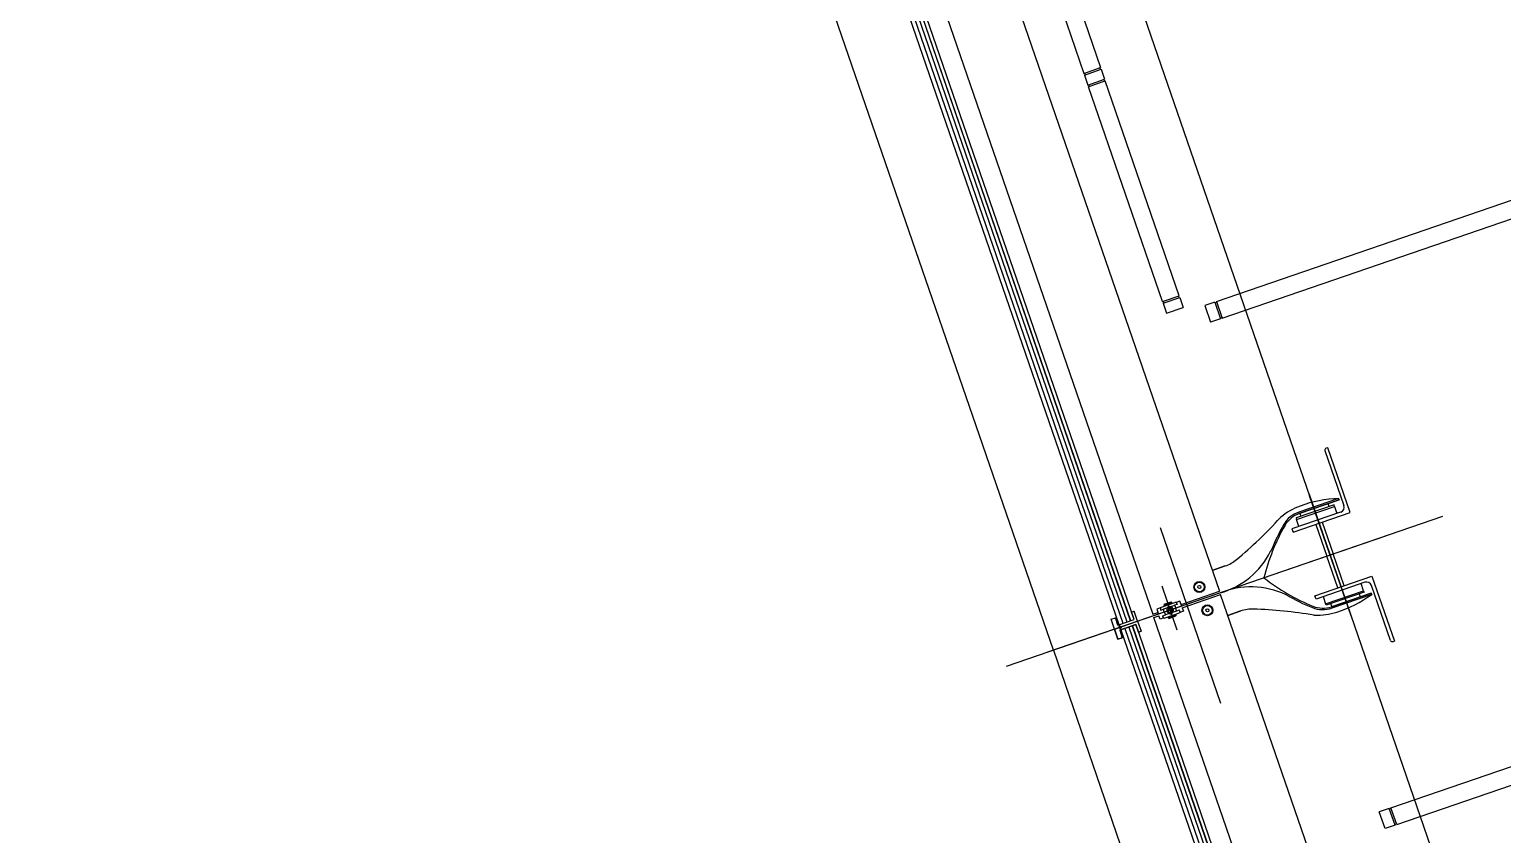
# Model space of a CAD drawing. Extents: x 809434 to 809707, y 818708 to 819364.
# Drawn here: x 809472.167 to 809476.345, y 819244.567 to 819246.852 of the extents above; entities that cross this region are included whole.
import ezdxf

# ---------------------------------------------------------------- set-up
doc = ezdxf.new("R2010")
doc.units = 0
for name, color, linetype in [('MAJ630__', 7, 'Continuous'), ('MAJ640__', 7, 'Continuous'), ('MAJ640__1', 7, 'Continuous'), ('MMH294_S', 7, 'Continuous')]:
    doc.layers.add(name, color=color, linetype=linetype)

msp = doc.modelspace()

# ---------------------------------------------------------------- linework, layer by layer
at = {"layer": 'MAJ630__'}
for p, q in [((809475.0711, 819245.0897), (809472.167, 819253.5238)), ((809473.5921, 819250.9209), (809475.5422, 819245.2573)), ((809475.2577, 819245.1619), (809474.2859, 819247.9843)), ((809475.3003, 819245.1766), (809474.3284, 819247.999)), ((809477.4956, 819239.5841), (809475.5455, 819245.2478)), ((809475.2348, 819245.1778), (809475.247, 819245.1821)), ((809475.2445, 819245.1495), (809475.2348, 819245.1778)), ((809475.2445, 819245.1495), (809475.31, 819245.172)), ((809475.2445, 819245.1495), (809475.31, 819245.172)), ((809475.2445, 819245.1495), (809475.31, 819245.172)), ((809475.2544, 819245.1608), (809475.247, 819245.1821)), ((809475.2544, 819245.1608), (809475.3003, 819245.1766)), ((809475.2593, 819245.1466), (809475.3051, 819245.1624)), ((809475.2929, 819245.1979), (809475.3003, 819245.2004)), ((809475.3003, 819245.1766), (809475.2929, 819245.1979)), ((809475.31, 819245.172), (809475.3003, 819245.2004)), ((809475.3051, 819245.1624), (809476.277, 819242.34)), ((809475.3051, 819245.1624), (809475.3125, 819245.1411)), ((809475.31, 819245.172), (809475.3198, 819245.1437)), ((809475.2445, 819245.1495), (809475.2543, 819245.1211)), ((809475.2543, 819245.1211), (809475.2666, 819245.1253)), ((809475.2593, 819245.1466), (809475.2666, 819245.1253)), ((809475.2626, 819245.1478), (809476.2344, 819242.3254)), ((809475.3125, 819245.1411), (809475.3198, 819245.1437)), ((809475.0711, 819245.0897), (809478.9779, 819233.7435))]:
    msp.add_line(p, q, dxfattribs=at)
for points in [[(809475.8801, 819245.5207), (809475.8815, 819245.5167), (809475.7687, 819245.4779)], [(809475.7687, 819245.4779), (809475.8815, 819245.5167), (809475.8801, 819245.5207)], [(809475.5218, 819245.3163), (809475.5587, 819245.329)], [(809475.5587, 819245.329), (809475.5218, 819245.3163)], [(809475.8597, 819245.2134), (809475.9725, 819245.2522), (809475.9739, 819245.2482)], [(809475.9739, 819245.2482), (809475.9725, 819245.2522), (809475.8597, 819245.2134)], [(809475.31, 819245.172), (809475.3198, 819245.1437), (809475.3125, 819245.1411), (809475.3051, 819245.1624), (809475.2593, 819245.1466), (809475.2666, 819245.1253)], [(809475.6026, 819245.2014), (809475.5658, 819245.1887)], [(809475.5658, 819245.1887), (809475.6026, 819245.2014)], [(809475.2666, 819245.1253), (809475.2543, 819245.1211), (809475.2445, 819245.1495)]]:
    msp.add_lwpolyline(points, dxfattribs=at)
for centre, radius, start, end in [((809475.828, 819245.3363), 0.1724, 109.2751, 130.3961), ((809475.828, 819245.3363), 0.1724, 109.2751, 130.3961), ((809475.8911, 819245.1816), 0.3393, 91.8607, 110.7061), ((809475.8911, 819245.1816), 0.3393, 91.8607, 110.7061), ((809474.7276, 819246.3725), 1.3402, 310.0784, 317.4258), ((809474.7276, 819246.3725), 1.3402, 310.0784, 317.4258), ((809475.7293, 819245.4523), 0.02, 130.3961, 137.4258), ((809475.7293, 819245.4523), 0.02, 130.3961, 137.4258), ((809475.7931, 819245.407), 0.075, 109, 149.9624), ((809475.7931, 819245.407), 0.075, 109, 149.9624), ((809476.2154, 819245.1628), 0.5628, 149.9624, 166.3679), ((809476.2154, 819245.1628), 0.5628, 149.9624, 166.3679), ((809475.5261, 819245.4236), 0.1, 289, 310.0784), ((809475.5261, 819245.4236), 0.1, 289, 310.0784), ((809476.0178, 819245.7367), 0.5628, 231.6321, 248.0376), ((809476.0178, 819245.7367), 0.5628, 231.6321, 248.0376), ((809475.7738, 819245.5222), 0.3393, 287.2939, 306.1393), ((809475.7738, 819245.5222), 0.3393, 287.2939, 306.1393), ((809475.6352, 819245.1068), 0.1, 87.9216, 109), ((809475.6352, 819245.1068), 0.1, 87.9216, 109), ((809475.5902, 819243.8674), 1.3402, 80.5742, 87.9216), ((809475.5902, 819243.8674), 1.3402, 80.5742, 87.9216), ((809475.8353, 819245.2843), 0.075, 248.0376, 289), ((809475.8353, 819245.2843), 0.075, 248.0376, 289), ((809475.813, 819245.2093), 0.02, 260.5742, 267.6039), ((809475.813, 819245.2093), 0.02, 260.5742, 267.6039), ((809475.8193, 819245.3615), 0.1724, 267.6039, 288.7249), ((809475.8193, 819245.3615), 0.1724, 267.6039, 288.7249)]:
    msp.add_arc(centre, radius, start, end, dxfattribs=at)
at = {"layer": 'MAJ640__'}
for p, q in [((809473.403, 819250.8558), (809475.3531, 819245.1921)), ((809475.2693, 819245.1659), (809474.2975, 819247.9883)), ((809475.2806, 819245.1698), (809474.3088, 819247.9922)), ((809475.2901, 819245.1731), (809474.3183, 819247.9955)), ((809475.2908, 819245.1733), (809474.319, 819247.9957)), ((809475.7963, 819245.5329), (809475.9137, 819245.192)), ((809475.9154, 819245.187), (809475.798, 819245.5279)), ((809475.8532, 819245.4975), (809475.8503, 819245.506)), ((809475.8532, 819245.4975), (809475.8503, 819245.506)), ((809475.77, 819245.4783), (809475.7729, 819245.4699)), ((809475.77, 819245.4783), (809475.7729, 819245.4699)), ((809475.8159, 819245.4469), (809475.8469, 819245.3569)), ((809475.8159, 819245.4469), (809475.8469, 819245.3569)), ((809475.8338, 819245.4531), (809475.8648, 819245.363)), ((809475.8338, 819245.4531), (809475.8648, 819245.363)), ((809475.8778, 819245.2669), (809475.8469, 819245.3569)), ((809475.8778, 819245.2669), (809475.8469, 819245.3569)), ((809475.8958, 819245.273), (809475.8648, 819245.363)), ((809475.8958, 819245.273), (809475.8648, 819245.363)), ((809475.4335, 819245.2198), (809475.5422, 819245.2573)), ((809475.4335, 819245.2198), (809475.5422, 819245.2573)), ((809475.4367, 819245.2104), (809475.5455, 819245.2478)), ((809475.4367, 819245.2104), (809475.5455, 819245.2478)), ((809475.9385, 819245.2499), (809475.9414, 819245.2415)), ((809475.9385, 819245.2499), (809475.9414, 819245.2415)), ((809475.3745, 819245.2101), (809475.3641, 819245.2065)), ((809475.3745, 819245.2101), (809475.3641, 819245.2065)), ((809475.3745, 819245.2101), (809475.3641, 819245.2065)), ((809475.3641, 819245.2065), (809475.369, 819245.1923)), ((809475.3641, 819245.2065), (809475.3673, 819245.197)), ((809475.3641, 819245.2065), (809475.3673, 819245.197)), ((809475.3748, 819245.2115), (809475.4187, 819245.2266)), ((809475.3748, 819245.2115), (809475.4187, 819245.2266)), ((809475.3748, 819245.2115), (809475.4187, 819245.2266)), ((809475.3761, 819245.204), (809475.3837, 819245.2066)), ((809475.3761, 819245.204), (809475.3837, 819245.2066)), ((809475.3761, 819245.204), (809475.3837, 819245.2066)), ((809475.4145, 819245.2172), (809475.3837, 819245.2066)), ((809475.4145, 819245.2172), (809475.3837, 819245.2066)), ((809475.4145, 819245.2172), (809475.3837, 819245.2066)), ((809475.4063, 819245.2266), (809475.3846, 819245.2191)), ((809475.4063, 819245.2266), (809475.3846, 819245.2191)), ((809475.4063, 819245.2266), (809475.3846, 819245.2191)), ((809475.3852, 819245.2204), (809475.3846, 819245.2191)), ((809475.3852, 819245.2204), (809475.3846, 819245.2191)), ((809475.3852, 819245.2204), (809475.3846, 819245.2191)), ((809475.3846, 819245.2191), (809475.3855, 819245.2163)), ((809475.3846, 819245.2191), (809475.3855, 819245.2163)), ((809475.3846, 819245.2191), (809475.3855, 819245.2163)), ((809475.3852, 819245.2204), (809475.405, 819245.2272)), ((809475.3852, 819245.2204), (809475.405, 819245.2272)), ((809475.3852, 819245.2204), (809475.405, 819245.2272)), ((809475.4073, 819245.2238), (809475.3855, 819245.2163)), ((809475.4073, 819245.2238), (809475.3855, 819245.2163)), ((809475.4073, 819245.2238), (809475.3855, 819245.2163)), ((809475.3879, 819245.2171), (809475.3876, 819245.2164)), ((809475.3879, 819245.2171), (809475.3876, 819245.2164)), ((809475.3879, 819245.2171), (809475.3876, 819245.2164)), ((809475.3878, 819245.216), (809475.3876, 819245.2164)), ((809475.3878, 819245.216), (809475.3876, 819245.2164)), ((809475.3878, 819245.216), (809475.3876, 819245.2164)), ((809475.4049, 819245.2229), (809475.4056, 819245.2226)), ((809475.4049, 819245.2229), (809475.4056, 819245.2226)), ((809475.4049, 819245.2229), (809475.4056, 819245.2226)), ((809475.405, 819245.2272), (809475.4063, 819245.2266)), ((809475.405, 819245.2272), (809475.4063, 819245.2266)), ((809475.405, 819245.2272), (809475.4063, 819245.2266)), ((809475.4057, 819245.2222), (809475.4056, 819245.2226)), ((809475.4057, 819245.2222), (809475.4056, 819245.2226)), ((809475.4057, 819245.2222), (809475.4056, 819245.2226)), ((809475.4063, 819245.2266), (809475.4073, 819245.2238)), ((809475.4063, 819245.2266), (809475.4073, 819245.2238)), ((809475.4063, 819245.2266), (809475.4073, 819245.2238)), ((809475.4222, 819245.2199), (809475.4147, 819245.2173)), ((809475.4222, 819245.2199), (809475.4147, 819245.2173)), ((809475.4222, 819245.2199), (809475.4147, 819245.2173)), ((809475.4302, 819245.2293), (809475.4198, 819245.2257)), ((809475.4302, 819245.2293), (809475.4198, 819245.2257)), ((809475.4302, 819245.2293), (809475.4198, 819245.2257)), ((809475.4279, 819245.2034), (809475.4203, 819245.2008)), ((809475.4279, 819245.2034), (809475.4203, 819245.2008)), ((809475.4351, 819245.2151), (809475.4302, 819245.2293)), ((809475.4335, 819245.2198), (809475.4302, 819245.2293)), ((809475.4335, 819245.2198), (809475.4302, 819245.2293)), ((809475.4367, 819245.2104), (809475.44, 819245.2009)), ((809475.4367, 819245.2104), (809475.44, 819245.2009)), ((809475.861, 819245.2138), (809475.8581, 819245.2223)), ((809475.861, 819245.2138), (809475.8581, 819245.2223)), ((809475.3531, 819245.1921), (809475.3673, 819245.197)), ((809475.3531, 819245.1921), (809475.3673, 819245.197)), ((809475.3564, 819245.1827), (809475.3706, 819245.1876)), ((809475.3564, 819245.1827), (809475.3706, 819245.1876)), ((809477.3065, 819239.519), (809475.3564, 819245.1827)), ((809475.3738, 819245.1781), (809475.3706, 819245.1876)), ((809475.3738, 819245.1781), (809475.3706, 819245.1876)), ((809475.3842, 819245.1817), (809475.3738, 819245.1781)), ((809475.3842, 819245.1817), (809475.3738, 819245.1781)), ((809475.3818, 819245.1875), (809475.3894, 819245.1901)), ((809475.3818, 819245.1875), (809475.3894, 819245.1901)), ((809475.3853, 819245.1808), (809475.4293, 819245.1959)), ((809475.3853, 819245.1808), (809475.4293, 819245.1959)), ((809475.4202, 819245.2007), (809475.3894, 819245.1901)), ((809475.4202, 819245.2007), (809475.3894, 819245.1901)), ((809475.4185, 819245.1911), (809475.3968, 819245.1836)), ((809475.4185, 819245.1911), (809475.3968, 819245.1836)), ((809475.3978, 819245.1808), (809475.3968, 819245.1836)), ((809475.3978, 819245.1808), (809475.3968, 819245.1836)), ((809475.4195, 819245.1883), (809475.3978, 819245.1808)), ((809475.4195, 819245.1883), (809475.3978, 819245.1808)), ((809475.399, 819245.1802), (809475.3978, 819245.1808)), ((809475.399, 819245.1802), (809475.3978, 819245.1808)), ((809475.3983, 819245.1852), (809475.3985, 819245.1848)), ((809475.3983, 819245.1852), (809475.3985, 819245.1848)), ((809475.3991, 819245.1845), (809475.3985, 819245.1848)), ((809475.3991, 819245.1845), (809475.3985, 819245.1848)), ((809475.399, 819245.1802), (809475.4189, 819245.187)), ((809475.399, 819245.1802), (809475.4189, 819245.187)), ((809475.4162, 819245.1903), (809475.4165, 819245.191)), ((809475.4162, 819245.1903), (809475.4165, 819245.191)), ((809475.4163, 819245.1914), (809475.4165, 819245.191)), ((809475.4163, 819245.1914), (809475.4165, 819245.191)), ((809475.4195, 819245.1883), (809475.4185, 819245.1911)), ((809475.4195, 819245.1883), (809475.4185, 819245.1911)), ((809475.4189, 819245.187), (809475.4195, 819245.1883)), ((809475.4189, 819245.187), (809475.4195, 819245.1883)), ((809475.44, 819245.2009), (809475.4296, 819245.1973)), ((809475.44, 819245.2009), (809475.4296, 819245.1973)), ((809475.2742, 819245.1517), (809476.246, 819242.3294)), ((809475.2855, 819245.1556), (809476.2573, 819242.3333)), ((809475.295, 819245.1589), (809476.2668, 819242.3365)), ((809475.2957, 819245.1591), (809476.2675, 819242.3368))]:
    msp.add_line(p, q, dxfattribs=at)
for points in [[(809475.7478, 819245.434), (809475.7511, 819245.4246), (809475.9128, 819245.4803), (809475.8493, 819245.6647), (809475.8446, 819245.6631)], [(809475.7478, 819245.434), (809475.7511, 819245.4246), (809475.9128, 819245.4803), (809475.8493, 819245.6647), (809475.8446, 819245.6631)], [(809475.8415, 819245.6568), (809475.8952, 819245.5006)], [(809475.8415, 819245.6568), (809475.8952, 819245.5006)], [(809475.7677, 819245.4409), (809475.7608, 819245.461), (809475.8686, 819245.4981), (809475.8755, 819245.478)], [(809475.7677, 819245.4409), (809475.7608, 819245.461), (809475.8686, 819245.4981), (809475.8755, 819245.478)], [(809475.8801, 819245.5207), (809475.7673, 819245.4819)], [(809475.8801, 819245.5207), (809475.7673, 819245.4819)], [(809475.8859, 819245.4816), (809475.7478, 819245.434)], [(809475.8859, 819245.4816), (809475.7478, 819245.434)], [(809475.8163, 819245.2351), (809475.8131, 819245.2446), (809475.9748, 819245.3002), (809476.0383, 819245.1158), (809476.0336, 819245.1141)], [(809475.8163, 819245.2351), (809475.8131, 819245.2446), (809475.9748, 819245.3002), (809476.0383, 819245.1158), (809476.0336, 819245.1141)], [(809475.9544, 819245.2827), (809475.8163, 819245.2351)], [(809475.9544, 819245.2827), (809475.8163, 819245.2351)], [(809475.8362, 819245.2419), (809475.8431, 819245.2218), (809475.9509, 819245.2589), (809475.944, 819245.2791)], [(809475.8362, 819245.2419), (809475.8431, 819245.2218), (809475.9509, 819245.2589), (809475.944, 819245.2791)], [(809475.9739, 819245.2482), (809475.8611, 819245.2094)], [(809475.9739, 819245.2482), (809475.8611, 819245.2094)], [(809476.0273, 819245.1172), (809475.9735, 819245.2734)], [(809476.0273, 819245.1172), (809475.9735, 819245.2734)]]:
    msp.add_lwpolyline(points, dxfattribs=at)
for points in [[(809475.8686, 819245.4981), (809475.8671, 819245.5023), (809475.7593, 819245.4652), (809475.7608, 819245.461)], [(809475.8686, 819245.4981), (809475.8671, 819245.5023), (809475.7593, 819245.4652), (809475.7608, 819245.461)], [(809475.9509, 819245.2589), (809475.9524, 819245.2547), (809475.8446, 819245.2176), (809475.8431, 819245.2218)], [(809475.9509, 819245.2589), (809475.9524, 819245.2547), (809475.8446, 819245.2176), (809475.8431, 819245.2218)]]:
    msp.add_lwpolyline(points, close=True, dxfattribs=at)
for centre, radius in [((809475.4852, 819245.2693), 0.0155), ((809475.4852, 819245.2693), 0.0155), ((809475.4852, 819245.2693), 0.0135), ((809475.4852, 819245.2693), 0.0135), ((809475.4852, 819245.2693), 0.0042), ((809475.4852, 819245.2693), 0.0042), ((809475.508, 819245.2032), 0.0155), ((809475.508, 819245.2032), 0.0155), ((809475.508, 819245.2032), 0.0135), ((809475.508, 819245.2032), 0.0135), ((809475.508, 819245.2032), 0.0042), ((809475.508, 819245.2032), 0.0042)]:
    msp.add_circle(centre, radius, dxfattribs=at)
for centre, radius, start, end in [((809475.8462, 819245.6584), 0.005, 109, 199), ((809475.8462, 819245.6584), 0.005, 109, 199), ((809475.8811, 819245.4958), 0.015, 289, 19), ((809475.8811, 819245.4958), 0.015, 289, 19), ((809475.7931, 819245.407), 0.0792, 109, 149.9624), ((809475.7931, 819245.407), 0.0792, 109, 149.9624), ((809476.2154, 819245.1628), 0.567, 149.9624, 158.1041), ((809476.2154, 819245.1628), 0.567, 149.9624, 158.1041), ((809475.4814, 819245.4746), 0.2307, 285.6773, 333.2312), ((809475.4814, 819245.4746), 0.2307, 285.6773, 333.2312), ((809475.6707, 819245.3817), 0.02, 326.6754, 338.1041), ((809475.6707, 819245.3817), 0.02, 326.6754, 338.1041), ((809475.6314, 819245.0391), 0.2307, 64.7688, 112.3227), ((809475.6314, 819245.0391), 0.2307, 64.7688, 112.3227), ((809475.7233, 819245.2288), 0.02, 59.8959, 71.3246), ((809475.7233, 819245.2288), 0.02, 59.8959, 71.3246), ((809476.0178, 819245.7367), 0.567, 239.8959, 248.0376), ((809476.0178, 819245.7367), 0.567, 239.8959, 248.0376), ((809475.9593, 819245.2685), 0.015, 19, 109), ((809475.9593, 819245.2685), 0.015, 19, 109), ((809475.402, 819245.2037), 0.0095, 145.1826, 199.0001), ((809475.402, 819245.2037), 0.0095, 145.1826, 199.0001), ((809475.402, 819245.2037), 0.0095, 145.1826, 199.0001), ((809475.402, 819245.2037), 0.006, 18.9999, 199.0001), ((809475.402, 819245.2037), 0.006, 18.9999, 199.0001), ((809475.402, 819245.2037), 0.006, 18.9999, 199.0001), ((809475.402, 819245.2037), 0.006, 198.9999, 19.0001), ((809475.402, 819245.2037), 0.006, 198.9999, 19.0001), ((809475.402, 819245.2037), 0.0109, 101.1265, 116.8735), ((809475.402, 819245.2037), 0.0109, 101.1265, 116.8735), ((809475.402, 819245.2037), 0.0109, 101.1265, 116.8735), ((809475.402, 819245.2037), 0.0095, 18.9999, 71.3051), ((809475.402, 819245.2037), 0.0095, 18.9999, 71.3051), ((809475.402, 819245.2037), 0.0095, 18.9999, 71.3051), ((809475.402, 819245.2037), 0.0095, 326.6949, 19.0001), ((809475.402, 819245.2037), 0.0095, 326.6949, 19.0001), ((809475.8353, 819245.2843), 0.0792, 248.0376, 289), ((809475.8353, 819245.2843), 0.0792, 248.0376, 289), ((809475.402, 819245.2037), 0.0095, 198.9999, 252.8174), ((809475.402, 819245.2037), 0.0095, 198.9999, 252.8174), ((809475.402, 819245.2037), 0.0109, 281.1265, 296.8735), ((809475.402, 819245.2037), 0.0109, 281.1265, 296.8735), ((809476.032, 819245.1189), 0.005, 199, 289), ((809476.032, 819245.1189), 0.005, 199, 289)]:
    msp.add_arc(centre, radius, start, end, dxfattribs=at)
for points, degree in [([(809475.3748, 819245.2115), (809475.3747, 819245.2115), (809475.3747, 819245.2115), (809475.3746, 819245.2114), (809475.3746, 819245.2114), (809475.3746, 819245.2113), (809475.3746, 819245.2113), (809475.3745, 819245.2112), (809475.3745, 819245.2112), (809475.3745, 819245.2111), (809475.3745, 819245.2111), (809475.3745, 819245.211), (809475.3745, 819245.211), (809475.3745, 819245.2109), (809475.3745, 819245.2108), (809475.3745, 819245.2108)], 3), ([(809475.3748, 819245.2115), (809475.3747, 819245.2115), (809475.3747, 819245.2115), (809475.3746, 819245.2114), (809475.3746, 819245.2114), (809475.3746, 819245.2113), (809475.3746, 819245.2113), (809475.3745, 819245.2112), (809475.3745, 819245.2112), (809475.3745, 819245.2111), (809475.3745, 819245.2111), (809475.3745, 819245.211), (809475.3745, 819245.211), (809475.3745, 819245.2109), (809475.3745, 819245.2108), (809475.3745, 819245.2108)], 3), ([(809475.3748, 819245.2115), (809475.3747, 819245.2115), (809475.3747, 819245.2115), (809475.3746, 819245.2114), (809475.3746, 819245.2114), (809475.3746, 819245.2113), (809475.3746, 819245.2113), (809475.3745, 819245.2112), (809475.3745, 819245.2112), (809475.3745, 819245.2111), (809475.3745, 819245.2111), (809475.3745, 819245.211), (809475.3745, 819245.211), (809475.3745, 819245.2109), (809475.3745, 819245.2108), (809475.3745, 819245.2108)], 3), ([(809475.3745, 819245.2108), (809475.3745, 819245.2102), (809475.3745, 819245.2095), (809475.3746, 819245.2084), (809475.3746, 819245.2078), (809475.3748, 819245.2067), (809475.3749, 819245.2061), (809475.3751, 819245.2053), (809475.3752, 819245.2049), (809475.3753, 819245.2046)], 3), ([(809475.3745, 819245.2108), (809475.3745, 819245.2102), (809475.3745, 819245.2095), (809475.3746, 819245.2084), (809475.3746, 819245.2078), (809475.3748, 819245.2067), (809475.3749, 819245.2061), (809475.3751, 819245.2053), (809475.3752, 819245.2049), (809475.3753, 819245.2046)], 3), ([(809475.3745, 819245.2108), (809475.3745, 819245.2102), (809475.3745, 819245.2095), (809475.3746, 819245.2084), (809475.3746, 819245.2078), (809475.3748, 819245.2067), (809475.3749, 819245.2061), (809475.3751, 819245.2053), (809475.3752, 819245.2049), (809475.3753, 819245.2046)], 3), ([(809475.3754, 819245.2044), (809475.3754, 819245.2044), (809475.3753, 819245.2044), (809475.3753, 819245.2045), (809475.3753, 819245.2045), (809475.3753, 819245.2045), (809475.3753, 819245.2046), (809475.3753, 819245.2046)], 3), ([(809475.3754, 819245.2044), (809475.3754, 819245.2044), (809475.3753, 819245.2044), (809475.3753, 819245.2045), (809475.3753, 819245.2045), (809475.3753, 819245.2045), (809475.3753, 819245.2046), (809475.3753, 819245.2046)], 3), ([(809475.3754, 819245.2044), (809475.3754, 819245.2044), (809475.3753, 819245.2044), (809475.3753, 819245.2045), (809475.3753, 819245.2045), (809475.3753, 819245.2045), (809475.3753, 819245.2046), (809475.3753, 819245.2046)], 3), ([(809475.3754, 819245.2044), (809475.3754, 819245.2044), (809475.3754, 819245.2043), (809475.3754, 819245.2043), (809475.3755, 819245.2042), (809475.3756, 819245.2041), (809475.3757, 819245.2041), (809475.3758, 819245.204), (809475.3759, 819245.204), (809475.376, 819245.204), (809475.3761, 819245.204), (809475.3761, 819245.204), (809475.3761, 819245.204), (809475.3761, 819245.204)], 3), ([(809475.3754, 819245.2044), (809475.3754, 819245.2044), (809475.3754, 819245.2043), (809475.3754, 819245.2043), (809475.3755, 819245.2042), (809475.3756, 819245.2041), (809475.3757, 819245.2041), (809475.3758, 819245.204), (809475.3759, 819245.204), (809475.376, 819245.204), (809475.3761, 819245.204), (809475.3761, 819245.204), (809475.3761, 819245.204), (809475.3761, 819245.204)], 3), ([(809475.3754, 819245.2044), (809475.3754, 819245.2044), (809475.3754, 819245.2043), (809475.3754, 819245.2043), (809475.3755, 819245.2042), (809475.3756, 819245.2041), (809475.3757, 819245.2041), (809475.3758, 819245.204), (809475.3759, 819245.204), (809475.376, 819245.204), (809475.3761, 819245.204), (809475.3761, 819245.204), (809475.3761, 819245.204), (809475.3761, 819245.204)], 3), ([(809475.3856, 819245.198), (809475.3853, 819245.1991), (809475.385, 819245.2001), (809475.3845, 819245.2022), (809475.3843, 819245.2033), (809475.3841, 819245.2048), (809475.384, 819245.2053), (809475.3839, 819245.206), (809475.3838, 819245.2063), (809475.3838, 819245.2065), (809475.3837, 819245.2066), (809475.3837, 819245.2066)], 3), ([(809475.3856, 819245.198), (809475.3853, 819245.1991), (809475.385, 819245.2001), (809475.3845, 819245.2022), (809475.3843, 819245.2033), (809475.3841, 819245.2048), (809475.384, 819245.2053), (809475.3839, 819245.206), (809475.3838, 819245.2063), (809475.3838, 819245.2065), (809475.3837, 819245.2066), (809475.3837, 819245.2066)], 3), ([(809475.3856, 819245.198), (809475.3853, 819245.1991), (809475.385, 819245.2001), (809475.3845, 819245.2022), (809475.3843, 819245.2033), (809475.3841, 819245.2048), (809475.384, 819245.2053), (809475.3839, 819245.206), (809475.3838, 819245.2063), (809475.3838, 819245.2065), (809475.3837, 819245.2066), (809475.3837, 819245.2066)], 3), ([(809475.3941, 819245.2089), (809475.3942, 819245.2091), (809475.3943, 819245.2093), (809475.3946, 819245.2096), (809475.3947, 819245.2098), (809475.3948, 819245.21), (809475.3949, 819245.2101), (809475.3949, 819245.2102), (809475.3949, 819245.2102), (809475.395, 819245.2102)], 3), ([(809475.3941, 819245.2089), (809475.3942, 819245.2091), (809475.3943, 819245.2093), (809475.3946, 819245.2096), (809475.3947, 819245.2098), (809475.3948, 819245.21), (809475.3949, 819245.2101), (809475.3949, 819245.2102), (809475.3949, 819245.2102), (809475.395, 819245.2102)], 3), ([(809475.3941, 819245.2089), (809475.3942, 819245.2091), (809475.3943, 819245.2093), (809475.3946, 819245.2096), (809475.3947, 819245.2098), (809475.3948, 819245.21), (809475.3949, 819245.2101), (809475.3949, 819245.2102), (809475.3949, 819245.2102), (809475.395, 819245.2102)], 3), ([(809475.395, 819245.2102), (809475.3959, 819245.2117), (809475.3971, 819245.2135)], 2), ([(809475.395, 819245.2102), (809475.3959, 819245.2117), (809475.3971, 819245.2135)], 2), ([(809475.395, 819245.2102), (809475.3959, 819245.2117), (809475.3971, 819245.2135)], 2), ([(809475.3999, 819245.2144), (809475.4019, 819245.2138), (809475.4036, 819245.2132)], 2), ([(809475.3999, 819245.2144), (809475.4019, 819245.2138), (809475.4036, 819245.2132)], 2), ([(809475.3999, 819245.2144), (809475.4019, 819245.2138), (809475.4036, 819245.2132)], 2), ([(809475.4036, 819245.2132), (809475.4036, 819245.2132), (809475.4036, 819245.2132), (809475.4037, 819245.2132), (809475.4038, 819245.2131), (809475.4041, 819245.213), (809475.4043, 819245.213), (809475.4047, 819245.2128), (809475.4049, 819245.2128), (809475.4051, 819245.2127)], 3), ([(809475.4036, 819245.2132), (809475.4036, 819245.2132), (809475.4036, 819245.2132), (809475.4037, 819245.2132), (809475.4038, 819245.2131), (809475.4041, 819245.213), (809475.4043, 819245.213), (809475.4047, 819245.2128), (809475.4049, 819245.2128), (809475.4051, 819245.2127)], 3), ([(809475.4036, 819245.2132), (809475.4036, 819245.2132), (809475.4036, 819245.2132), (809475.4037, 819245.2132), (809475.4038, 819245.2131), (809475.4041, 819245.213), (809475.4043, 819245.213), (809475.4047, 819245.2128), (809475.4049, 819245.2128), (809475.4051, 819245.2127)], 3), ([(809475.4147, 819245.2173), (809475.4146, 819245.2173), (809475.4145, 819245.2173), (809475.4145, 819245.2172)], 2), ([(809475.4147, 819245.2173), (809475.4146, 819245.2173), (809475.4145, 819245.2173), (809475.4145, 819245.2172)], 2), ([(809475.4147, 819245.2173), (809475.4146, 819245.2173), (809475.4145, 819245.2173), (809475.4145, 819245.2172)], 2), ([(809475.4147, 819245.2173), (809475.4147, 819245.2173), (809475.4147, 819245.2173), (809475.4147, 819245.2171), (809475.4148, 819245.2169), (809475.415, 819245.2164), (809475.4152, 819245.216), (809475.4159, 819245.2149), (809475.4164, 819245.2141), (809475.4174, 819245.212), (809475.4179, 819245.2109), (809475.4184, 819245.2096), (809475.4184, 819245.2095), (809475.4185, 819245.2094)], 3), ([(809475.4147, 819245.2173), (809475.4147, 819245.2173), (809475.4147, 819245.2173), (809475.4147, 819245.2171), (809475.4148, 819245.2169), (809475.415, 819245.2164), (809475.4152, 819245.216), (809475.4159, 819245.2149), (809475.4164, 819245.2141), (809475.4174, 819245.212), (809475.4179, 819245.2109), (809475.4184, 819245.2096), (809475.4184, 819245.2095), (809475.4185, 819245.2094)], 3), ([(809475.4147, 819245.2173), (809475.4147, 819245.2173), (809475.4147, 819245.2173), (809475.4147, 819245.2171), (809475.4148, 819245.2169), (809475.415, 819245.2164), (809475.4152, 819245.216), (809475.4159, 819245.2149), (809475.4164, 819245.2141), (809475.4174, 819245.212), (809475.4179, 819245.2109), (809475.4184, 819245.2096), (809475.4184, 819245.2095), (809475.4185, 819245.2094)], 3), ([(809475.4203, 819245.2008), (809475.4203, 819245.2008), (809475.4203, 819245.2008), (809475.4203, 819245.2009), (809475.4202, 819245.2011), (809475.4201, 819245.2017), (809475.42, 819245.2021), (809475.4199, 819245.2033), (809475.4197, 819245.2044), (809475.4193, 819245.2066), (809475.419, 819245.2078), (809475.4185, 819245.2091), (809475.4185, 819245.2092), (809475.4185, 819245.2094)], 3), ([(809475.4203, 819245.2008), (809475.4203, 819245.2008), (809475.4203, 819245.2008), (809475.4203, 819245.2009), (809475.4202, 819245.2011), (809475.4201, 819245.2017), (809475.42, 819245.2021), (809475.4199, 819245.2033), (809475.4197, 819245.2044), (809475.4193, 819245.2066), (809475.419, 819245.2078), (809475.4185, 819245.2091), (809475.4185, 819245.2092), (809475.4185, 819245.2094)], 3), ([(809475.4194, 819245.2262), (809475.4194, 819245.2263), (809475.4193, 819245.2263), (809475.4193, 819245.2264), (809475.4192, 819245.2264), (809475.4192, 819245.2265), (809475.4191, 819245.2265), (809475.4191, 819245.2265), (809475.4191, 819245.2266), (809475.419, 819245.2266), (809475.419, 819245.2266), (809475.4189, 819245.2266), (809475.4189, 819245.2266), (809475.4188, 819245.2266), (809475.4188, 819245.2266), (809475.4187, 819245.2266)], 3), ([(809475.4194, 819245.2262), (809475.4194, 819245.2263), (809475.4193, 819245.2263), (809475.4193, 819245.2264), (809475.4192, 819245.2264), (809475.4192, 819245.2265), (809475.4191, 819245.2265), (809475.4191, 819245.2265), (809475.4191, 819245.2266), (809475.419, 819245.2266), (809475.419, 819245.2266), (809475.4189, 819245.2266), (809475.4189, 819245.2266), (809475.4188, 819245.2266), (809475.4188, 819245.2266), (809475.4187, 819245.2266)], 3), ([(809475.4194, 819245.2262), (809475.4194, 819245.2263), (809475.4193, 819245.2263), (809475.4193, 819245.2264), (809475.4192, 819245.2264), (809475.4192, 819245.2265), (809475.4191, 819245.2265), (809475.4191, 819245.2265), (809475.4191, 819245.2266), (809475.419, 819245.2266), (809475.419, 819245.2266), (809475.4189, 819245.2266), (809475.4189, 819245.2266), (809475.4188, 819245.2266), (809475.4188, 819245.2266), (809475.4187, 819245.2266)], 3), ([(809475.4225, 819245.2209), (809475.4224, 819245.2212), (809475.4223, 819245.2215), (809475.4219, 819245.2223), (809475.4217, 819245.2228), (809475.4211, 819245.2238), (809475.4208, 819245.2243), (809475.4201, 819245.2253), (809475.4198, 819245.2258), (809475.4194, 819245.2262)], 3), ([(809475.4225, 819245.2209), (809475.4224, 819245.2212), (809475.4223, 819245.2215), (809475.4219, 819245.2223), (809475.4217, 819245.2228), (809475.4211, 819245.2238), (809475.4208, 819245.2243), (809475.4201, 819245.2253), (809475.4198, 819245.2258), (809475.4194, 819245.2262)], 3), ([(809475.4225, 819245.2209), (809475.4224, 819245.2212), (809475.4223, 819245.2215), (809475.4219, 819245.2223), (809475.4217, 819245.2228), (809475.4211, 819245.2238), (809475.4208, 819245.2243), (809475.4201, 819245.2253), (809475.4198, 819245.2258), (809475.4194, 819245.2262)], 3), ([(809475.4222, 819245.2199), (809475.4222, 819245.2199), (809475.4222, 819245.2199), (809475.4223, 819245.2199), (809475.4223, 819245.2199), (809475.4224, 819245.22), (809475.4224, 819245.22), (809475.4225, 819245.2201), (809475.4226, 819245.2202), (809475.4226, 819245.2203), (809475.4226, 819245.2204), (809475.4227, 819245.2205), (809475.4226, 819245.2206), (809475.4226, 819245.2207)], 3), ([(809475.4222, 819245.2199), (809475.4222, 819245.2199), (809475.4222, 819245.2199), (809475.4223, 819245.2199), (809475.4223, 819245.2199), (809475.4224, 819245.22), (809475.4224, 819245.22), (809475.4225, 819245.2201), (809475.4226, 819245.2202), (809475.4226, 819245.2203), (809475.4226, 819245.2204), (809475.4227, 819245.2205), (809475.4226, 819245.2206), (809475.4226, 819245.2207)], 3), ([(809475.4222, 819245.2199), (809475.4222, 819245.2199), (809475.4222, 819245.2199), (809475.4223, 819245.2199), (809475.4223, 819245.2199), (809475.4224, 819245.22), (809475.4224, 819245.22), (809475.4225, 819245.2201), (809475.4226, 819245.2202), (809475.4226, 819245.2203), (809475.4226, 819245.2204), (809475.4227, 819245.2205), (809475.4226, 819245.2206), (809475.4226, 819245.2207)], 3), ([(809475.4225, 819245.2209), (809475.4226, 819245.2209), (809475.4226, 819245.2208), (809475.4226, 819245.2208), (809475.4226, 819245.2207), (809475.4226, 819245.2207), (809475.4226, 819245.2207), (809475.4226, 819245.2207)], 3), ([(809475.4225, 819245.2209), (809475.4226, 819245.2209), (809475.4226, 819245.2208), (809475.4226, 819245.2208), (809475.4226, 819245.2207), (809475.4226, 819245.2207), (809475.4226, 819245.2207), (809475.4226, 819245.2207)], 3), ([(809475.4225, 819245.2209), (809475.4226, 819245.2209), (809475.4226, 819245.2208), (809475.4226, 819245.2208), (809475.4226, 819245.2207), (809475.4226, 819245.2207), (809475.4226, 819245.2207), (809475.4226, 819245.2207)], 3), ([(809475.4279, 819245.2034), (809475.4279, 819245.2034), (809475.4279, 819245.2034), (809475.428, 819245.2034), (809475.428, 819245.2034), (809475.4281, 819245.2034), (809475.4281, 819245.2034), (809475.4283, 819245.2034), (809475.4283, 819245.2034), (809475.4285, 819245.2033), (809475.4285, 819245.2033), (809475.4286, 819245.2031), (809475.4287, 819245.2031), (809475.4287, 819245.203)], 3), ([(809475.4279, 819245.2034), (809475.4279, 819245.2034), (809475.4279, 819245.2034), (809475.428, 819245.2034), (809475.428, 819245.2034), (809475.4281, 819245.2034), (809475.4281, 819245.2034), (809475.4283, 819245.2034), (809475.4283, 819245.2034), (809475.4285, 819245.2033), (809475.4285, 819245.2033), (809475.4286, 819245.2031), (809475.4287, 819245.2031), (809475.4287, 819245.203)], 3), ([(809475.4288, 819245.2028), (809475.4288, 819245.2028), (809475.4288, 819245.2029), (809475.4287, 819245.2029), (809475.4287, 819245.2029), (809475.4287, 819245.203), (809475.4287, 819245.203), (809475.4287, 819245.203)], 3), ([(809475.4288, 819245.2028), (809475.4288, 819245.2028), (809475.4288, 819245.2029), (809475.4287, 819245.2029), (809475.4287, 819245.2029), (809475.4287, 819245.203), (809475.4287, 819245.203), (809475.4287, 819245.203)], 3), ([(809475.4288, 819245.2028), (809475.4289, 819245.2025), (809475.429, 819245.2021), (809475.4292, 819245.2013), (809475.4293, 819245.2007), (809475.4294, 819245.1996), (809475.4295, 819245.199), (809475.4296, 819245.1979), (809475.4296, 819245.1973), (809475.4296, 819245.1966)], 3), ([(809475.4288, 819245.2028), (809475.4289, 819245.2025), (809475.429, 819245.2021), (809475.4292, 819245.2013), (809475.4293, 819245.2007), (809475.4294, 819245.1996), (809475.4295, 819245.199), (809475.4296, 819245.1979), (809475.4296, 819245.1973), (809475.4296, 819245.1966)], 3), ([(809475.3814, 819245.1867), (809475.3814, 819245.1868), (809475.3814, 819245.1868), (809475.3814, 819245.1869), (809475.3814, 819245.187), (809475.3814, 819245.1871), (809475.3815, 819245.1872), (809475.3816, 819245.1873), (809475.3816, 819245.1874), (809475.3817, 819245.1874), (809475.3818, 819245.1875), (809475.3818, 819245.1875), (809475.3818, 819245.1875), (809475.3818, 819245.1875)], 3), ([(809475.3814, 819245.1867), (809475.3814, 819245.1868), (809475.3814, 819245.1868), (809475.3814, 819245.1869), (809475.3814, 819245.187), (809475.3814, 819245.1871), (809475.3815, 819245.1872), (809475.3816, 819245.1873), (809475.3816, 819245.1874), (809475.3817, 819245.1874), (809475.3818, 819245.1875), (809475.3818, 819245.1875), (809475.3818, 819245.1875), (809475.3818, 819245.1875)], 3), ([(809475.3814, 819245.1867), (809475.3815, 819245.1867), (809475.3815, 819245.1867), (809475.3815, 819245.1867), (809475.3815, 819245.1866), (809475.3815, 819245.1866), (809475.3815, 819245.1866), (809475.3815, 819245.1865)], 3), ([(809475.3814, 819245.1867), (809475.3815, 819245.1867), (809475.3815, 819245.1867), (809475.3815, 819245.1867), (809475.3815, 819245.1866), (809475.3815, 819245.1866), (809475.3815, 819245.1866), (809475.3815, 819245.1865)], 3), ([(809475.3847, 819245.1812), (809475.3843, 819245.1816), (809475.3839, 819245.1821), (809475.3833, 819245.1831), (809475.383, 819245.1836), (809475.3824, 819245.1846), (809475.3822, 819245.1851), (809475.3818, 819245.1859), (809475.3816, 819245.1862), (809475.3815, 819245.1865)], 3), ([(809475.3847, 819245.1812), (809475.3843, 819245.1816), (809475.3839, 819245.1821), (809475.3833, 819245.1831), (809475.383, 819245.1836), (809475.3824, 819245.1846), (809475.3822, 819245.1851), (809475.3818, 819245.1859), (809475.3816, 819245.1862), (809475.3815, 819245.1865)], 3), ([(809475.3853, 819245.1808), (809475.3853, 819245.1808), (809475.3853, 819245.1808), (809475.3852, 819245.1808), (809475.3851, 819245.1808), (809475.3851, 819245.1808), (809475.385, 819245.1808), (809475.385, 819245.1809), (809475.385, 819245.1809), (809475.3849, 819245.1809), (809475.3849, 819245.1809), (809475.3848, 819245.181), (809475.3848, 819245.181), (809475.3847, 819245.1811), (809475.3847, 819245.1811), (809475.3847, 819245.1812)], 3), ([(809475.3853, 819245.1808), (809475.3853, 819245.1808), (809475.3853, 819245.1808), (809475.3852, 819245.1808), (809475.3851, 819245.1808), (809475.3851, 819245.1808), (809475.385, 819245.1808), (809475.385, 819245.1809), (809475.385, 819245.1809), (809475.3849, 819245.1809), (809475.3849, 819245.1809), (809475.3848, 819245.181), (809475.3848, 819245.181), (809475.3847, 819245.1811), (809475.3847, 819245.1811), (809475.3847, 819245.1812)], 3), ([(809475.3856, 819245.198), (809475.3859, 819245.197), (809475.3864, 819245.196), (809475.3873, 819245.1941), (809475.3878, 819245.1931), (809475.3886, 819245.1918), (809475.3888, 819245.1913), (809475.3892, 819245.1907), (809475.3893, 819245.1905), (809475.3894, 819245.1902), (809475.3894, 819245.1902), (809475.3894, 819245.1901)], 3), ([(809475.3856, 819245.198), (809475.3859, 819245.197), (809475.3864, 819245.196), (809475.3873, 819245.1941), (809475.3878, 819245.1931), (809475.3886, 819245.1918), (809475.3888, 819245.1913), (809475.3892, 819245.1907), (809475.3893, 819245.1905), (809475.3894, 819245.1902), (809475.3894, 819245.1902), (809475.3894, 819245.1901)], 3), ([(809475.399, 819245.1947), (809475.3992, 819245.1946), (809475.3994, 819245.1946), (809475.3998, 819245.1944), (809475.4, 819245.1944), (809475.4002, 819245.1943), (809475.4003, 819245.1942), (809475.4004, 819245.1942), (809475.4004, 819245.1942), (809475.4005, 819245.1942)], 3), ([(809475.399, 819245.1947), (809475.3992, 819245.1946), (809475.3994, 819245.1946), (809475.3998, 819245.1944), (809475.4, 819245.1944), (809475.4002, 819245.1943), (809475.4003, 819245.1942), (809475.4004, 819245.1942), (809475.4004, 819245.1942), (809475.4005, 819245.1942)], 3), ([(809475.4005, 819245.1942), (809475.4022, 819245.1936), (809475.4041, 819245.193)], 2), ([(809475.4005, 819245.1942), (809475.4022, 819245.1936), (809475.4041, 819245.193)], 2), ([(809475.407, 819245.1939), (809475.4081, 819245.1957), (809475.4091, 819245.1972)], 2), ([(809475.407, 819245.1939), (809475.4081, 819245.1957), (809475.4091, 819245.1972)], 2), ([(809475.4091, 819245.1972), (809475.4091, 819245.1972), (809475.4091, 819245.1972), (809475.4092, 819245.1973), (809475.4092, 819245.1974), (809475.4094, 819245.1976), (809475.4095, 819245.1978), (809475.4097, 819245.1981), (809475.4099, 819245.1983), (809475.41, 819245.1985)], 3), ([(809475.4091, 819245.1972), (809475.4091, 819245.1972), (809475.4091, 819245.1972), (809475.4092, 819245.1973), (809475.4092, 819245.1974), (809475.4094, 819245.1976), (809475.4095, 819245.1978), (809475.4097, 819245.1981), (809475.4099, 819245.1983), (809475.41, 819245.1985)], 3), ([(809475.4203, 819245.2008), (809475.4203, 819245.2007), (809475.4202, 819245.2007), (809475.4202, 819245.2007)], 2), ([(809475.4203, 819245.2008), (809475.4203, 819245.2007), (809475.4202, 819245.2007), (809475.4202, 819245.2007)], 2), ([(809475.4296, 819245.1966), (809475.4296, 819245.1966), (809475.4296, 819245.1965), (809475.4296, 819245.1964), (809475.4296, 819245.1964), (809475.4296, 819245.1963), (809475.4295, 819245.1963), (809475.4295, 819245.1962), (809475.4295, 819245.1962), (809475.4295, 819245.1961), (809475.4295, 819245.1961), (809475.4294, 819245.196), (809475.4294, 819245.196), (809475.4294, 819245.1959), (809475.4293, 819245.1959), (809475.4293, 819245.1959)], 3), ([(809475.4296, 819245.1966), (809475.4296, 819245.1966), (809475.4296, 819245.1965), (809475.4296, 819245.1964), (809475.4296, 819245.1964), (809475.4296, 819245.1963), (809475.4295, 819245.1963), (809475.4295, 819245.1962), (809475.4295, 819245.1962), (809475.4295, 819245.1961), (809475.4295, 819245.1961), (809475.4294, 819245.196), (809475.4294, 819245.196), (809475.4294, 819245.1959), (809475.4293, 819245.1959), (809475.4293, 819245.1959)], 3)]:
    msp.add_open_spline(points, degree=degree, dxfattribs=at)
at = {"layer": 'MAJ640__1'}
for p, q in [((809475.8558, 819245.36), (809473.9024, 819251.0331)), ((809476.1744, 819245.4696), (809474.9369, 819245.0435)), ((809476.0128, 819245.414), (809475.0546, 819245.0841)), ((809475.5462, 819244.9386), (809475.3745, 819245.4372)), ((809475.8558, 819245.36), (809477.8092, 819239.6868)), ((809475.3784, 819245.2724), (809475.4212, 819245.1481)), ((809475.2577, 819245.1619), (809475.2626, 819245.1478)), ((809475.2626, 819245.1478), (809475.2577, 819245.1619)), ((809475.2577, 819245.1619), (809475.2626, 819245.1478))]:
    msp.add_line(p, q, dxfattribs=at)
msp.add_circle((809475.2602, 819245.1548), 0.003, dxfattribs=at)
msp.add_circle((809475.2602, 819245.1548), 0.003, dxfattribs=at)
msp.add_circle((809475.2602, 819245.1548), 0.003, dxfattribs=at)
at = {"layer": 'MMH294_S'}
for p, q in [((809474.7427, 819248.0861), (809475.205, 819246.7434)), ((809474.6954, 819248.0698), (809475.1577, 819246.7272)), ((809475.1577, 819246.7272), (809475.205, 819246.7434)), ((809475.1593, 819246.7224), (809475.2066, 819246.7387)), ((809475.1593, 819246.7224), (809475.1691, 819246.6941)), ((809475.1596, 819246.7278), (809475.1612, 819246.7231)), ((809475.1691, 819246.6941), (809475.2164, 819246.7103)), ((809475.2031, 819246.7428), (809475.2047, 819246.7381)), ((809475.2066, 819246.7387), (809475.2164, 819246.7103)), ((809475.2145, 819246.7097), (809475.2161, 819246.705)), ((809475.1707, 819246.6893), (809475.1904, 819246.6961)), ((809475.3807, 819246.0795), (809475.1707, 819246.6893)), ((809475.171, 819246.6947), (809475.1726, 819246.69)), ((809475.1904, 819246.6961), (809475.218, 819246.7056)), ((809475.428, 819246.0958), (809475.218, 819246.7056)), ((809475.5338, 819246.0793), (809476.7075, 819246.4835)), ((809475.5501, 819246.032), (809476.7238, 819246.4362)), ((809475.3807, 819246.0795), (809475.428, 819246.0958)), ((809475.3824, 819246.0748), (809475.4296, 819246.091)), ((809475.3826, 819246.0801), (809475.3842, 819246.0754)), ((809475.4261, 819246.0951), (809475.4277, 819246.0904)), ((809475.4296, 819246.091), (809475.4394, 819246.0627)), ((809475.3824, 819246.0748), (809475.3921, 819246.0464)), ((809475.3921, 819246.0464), (809475.4394, 819246.0627)), ((809475.5291, 819246.0777), (809475.5007, 819246.0679)), ((809475.5007, 819246.0679), (809475.517, 819246.0206)), ((809475.5291, 819246.0777), (809475.5454, 819246.0304)), ((809475.5345, 819246.0774), (809475.5297, 819246.0758)), ((809475.5338, 819246.0793), (809475.5501, 819246.032)), ((809475.5454, 819246.0304), (809475.517, 819246.0206)), ((809475.5494, 819246.0339), (809475.5447, 819246.0323)), ((809476.0287, 819244.6421), (809477.2024, 819245.0463)), ((809476.0449, 819244.5948), (809477.2187, 819244.999)), ((809476.0239, 819244.6405), (809475.9956, 819244.6307)), ((809476.0119, 819244.5834), (809475.9956, 819244.6307)), ((809476.0402, 819244.5932), (809476.0239, 819244.6405)), ((809476.0293, 819244.6402), (809476.0246, 819244.6386)), ((809476.0449, 819244.5948), (809476.0287, 819244.6421)), ((809476.0402, 819244.5932), (809476.0119, 819244.5834)), ((809476.0443, 819244.5967), (809476.0396, 819244.5951))]:
    msp.add_line(p, q, dxfattribs=at)

doc.saveas('drawing.dxf')
